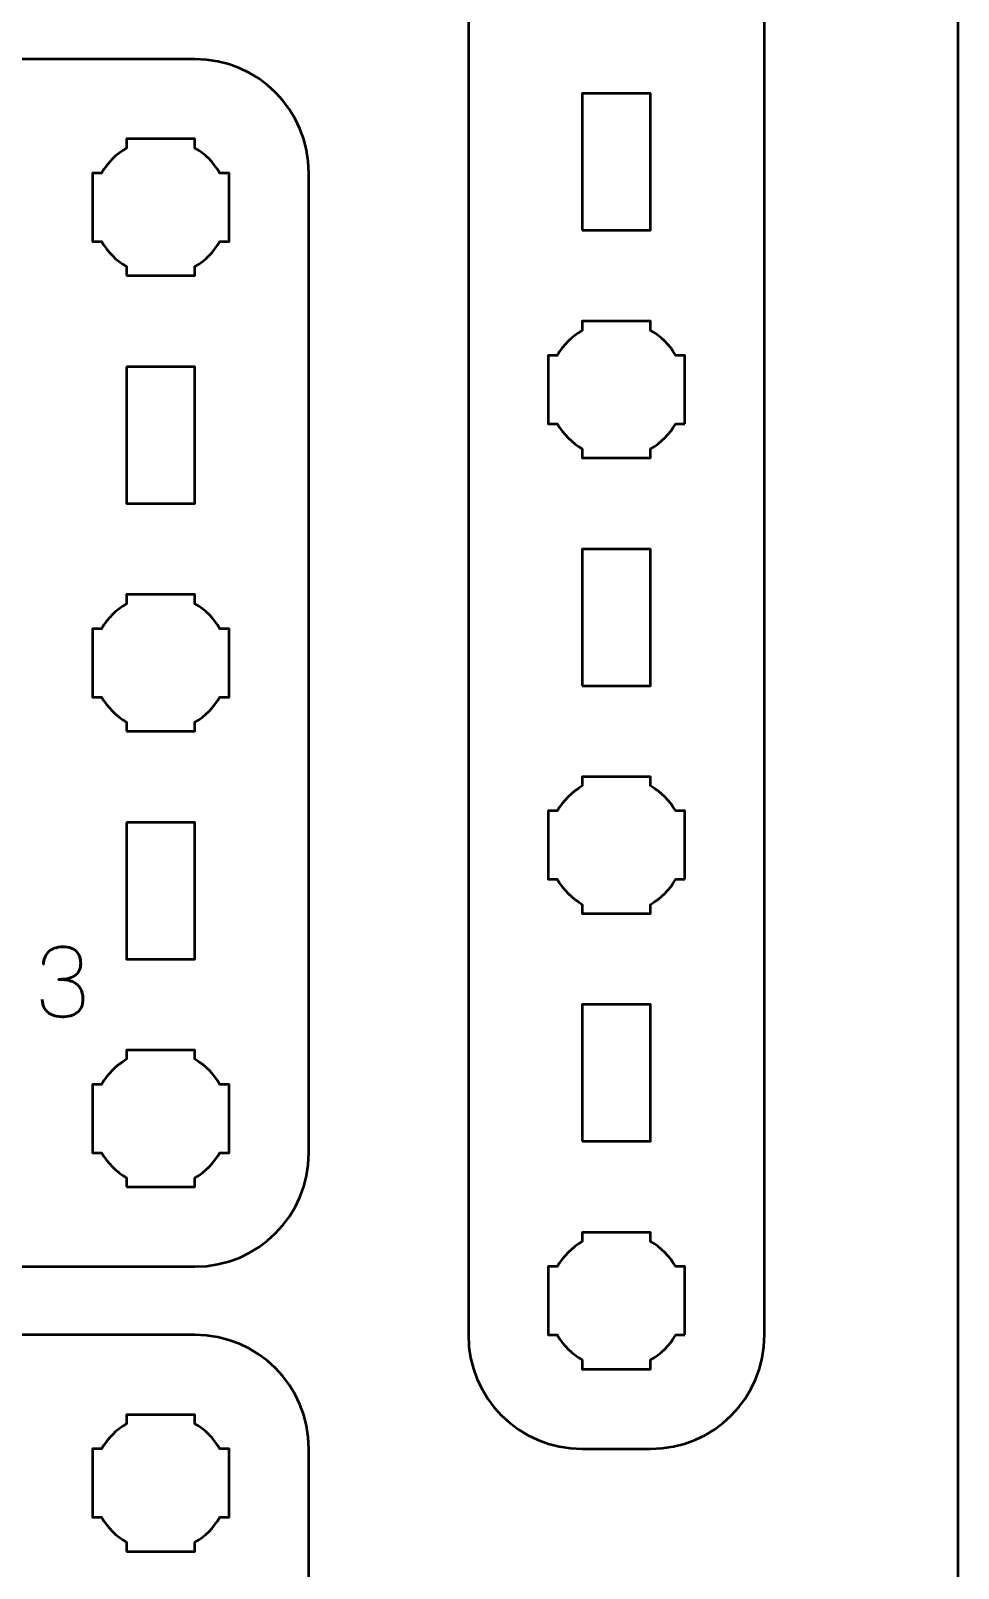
# Model space of a CAD drawing. Header units: centimetres. Extents: x -21 to 0, y -29.7 to 0.
# Drawn here: x -4.07 to 0, y -12.72 to -5.97 of the extents above; entities that cross this region are included whole.
import ezdxf

# ---------------------------------------------------------------- set-up
doc = ezdxf.new("R2010")
doc.units = ezdxf.units.CM
doc.header["$MEASUREMENT"] = 0
doc.layers.add('Layer 1', color=7, linetype='Continuous')

msp = doc.modelspace()

# ---------------------------------------------------------------- linework, layer by layer
at = {"layer": 'Layer 1', "color": 1, "lineweight": 53}
msp.add_open_spline([(-21.00003, -29.19995), (-21.00003, -29.19995), (-21.00003, -1.69992), (-21.00003, -1.69992), (-21.00003, -1.69992), (-21.00003, -1.61709), (-20.93286, -1.54992), (-20.85003, -1.54992), (-20.85003, -1.54992), (-20.7672, -1.54992), (-20.70003, -1.48275), (-20.70003, -1.39992), (-20.70003, -1.39992), (-20.70003, -1.31709), (-20.7672, -1.24992), (-20.85003, -1.24992), (-20.85003, -1.24992), (-20.93286, -1.24992), (-21.00003, -1.18275), (-21.00003, -1.09992), (-21.00003, -1.09992), (-21.00003, -1.09992), (-21.00003, -0.49992), (-21.00003, -0.49992), (-21.00003, -0.49992), (-21.00003, -0.22295), (-20.77694, 0.00004), (-20.49994, 0.00004), (-20.49994, 0.00004), (-20.49994, 0.00004), (-0.50008, 0.00004), (-0.50008, 0.00004), (-0.50008, 0.00004), (-0.22294, 0.00004), (0.00002, -0.22295), (0.00002, -0.49992), (0.00002, -0.49992), (0.00002, -0.49992), (0.00002, -29.19995), (0.00002, -29.19995), (0.00002, -29.19995), (0.00002, -29.47695), (-0.22294, -29.70004), (-0.50008, -29.70004), (-0.50008, -29.70004), (-0.50008, -29.70004), (-20.49994, -29.70004), (-20.49994, -29.70004), (-20.49994, -29.70004), (-20.77694, -29.70004), (-21.00003, -29.47695), (-21.00003, -29.19995)], degree=3, knots=[0, 0, 0, 0, 0.0769231, 0.0769231, 0.0769231, 0.0769231, 0.1538462, 0.1538462, 0.1538462, 0.1538462, 0.2307692, 0.2307692, 0.2307692, 0.2307692, 0.3076923, 0.3076923, 0.3076923, 0.3076923, 0.3846154, 0.3846154, 0.3846154, 0.3846154, 0.4615385, 0.4615385, 0.4615385, 0.4615385, 0.5384615, 0.5384615, 0.5384615, 0.5384615, 0.6153846, 0.6153846, 0.6153846, 0.6153846, 0.6923077, 0.6923077, 0.6923077, 0.6923077, 0.7692308, 0.7692308, 0.7692308, 0.7692308, 0.8461538, 0.8461538, 0.8461538, 0.8461538, 0.9230769, 0.9230769, 0.9230769, 0.9230769, 1, 1, 1, 1], dxfattribs=at)
at = {"layer": 'Layer 1', "color": 114, "lineweight": 53}
msp.add_open_spline([(-2.15, -11.69993), (-2.15, -11.69993), (-2.15, -1.39995), (-2.15, -1.39995), (-2.15, -1.39995), (-2.15, -1.12295), (-1.92691, -0.89999), (-1.64991, -0.89999), (-1.64991, -0.89999), (-1.64991, -0.89999), (-1.3499, -0.89999), (-1.3499, -0.89999), (-1.3499, -0.89999), (-1.07294, -0.89999), (-0.84998, -1.12295), (-0.84998, -1.39995), (-0.84998, -1.39995), (-0.84998, -1.39995), (-0.84998, -11.69993), (-0.84998, -11.69993), (-0.84998, -11.69993), (-0.84998, -11.97693), (-1.07294, -12.20003), (-1.3499, -12.20003), (-1.3499, -12.20003), (-1.3499, -12.20003), (-1.64991, -12.20003), (-1.64991, -12.20003), (-1.64991, -12.20003), (-1.92691, -12.20003), (-2.15, -11.97693), (-2.15, -11.69993)], degree=3, knots=[0, 0, 0, 0, 0.125, 0.125, 0.125, 0.125, 0.25, 0.25, 0.25, 0.25, 0.375, 0.375, 0.375, 0.375, 0.5, 0.5, 0.5, 0.5, 0.625, 0.625, 0.625, 0.625, 0.75, 0.75, 0.75, 0.75, 0.875, 0.875, 0.875, 0.875, 1, 1, 1, 1], dxfattribs=at)
at = {"layer": 'Layer 1', "color": 3, "lineweight": 53}
for points in [[(-7.64993, -6.09997), (-7.64993, -6.09997), (-3.35006, -6.09997), (-3.35006, -6.09997), (-3.35006, -6.09997), (-3.07292, -6.09997), (-2.84996, -6.32306), (-2.84996, -6.60006), (-2.84996, -6.60006), (-2.84996, -6.60006), (-2.84996, -10.89993), (-2.84996, -10.89993), (-2.84996, -10.89993), (-2.84996, -11.17707), (-3.07292, -11.40003), (-3.35006, -11.40003), (-3.35006, -11.40003), (-3.35006, -11.40003), (-7.64993, -11.40003), (-7.64993, -11.40003), (-7.64993, -11.40003), (-7.92693, -11.40003), (-8.15002, -11.17707), (-8.15002, -10.89993), (-8.15002, -10.89993), (-8.15002, -10.89993), (-8.15002, -6.60006), (-8.15002, -6.60006), (-8.15002, -6.60006), (-8.15002, -6.32306), (-7.92693, -6.09997), (-7.64993, -6.09997)], [(-7.64993, -11.69997), (-7.64993, -11.69997), (-3.35006, -11.69997), (-3.35006, -11.69997), (-3.35006, -11.69997), (-3.07292, -11.69997), (-2.84996, -11.92306), (-2.84996, -12.20006), (-2.84996, -12.20006), (-2.84996, -12.20006), (-2.84996, -16.49993), (-2.84996, -16.49993), (-2.84996, -16.49993), (-2.84996, -16.77707), (-3.07292, -17.00003), (-3.35006, -17.00003), (-3.35006, -17.00003), (-3.35006, -17.00003), (-7.64993, -17.00003), (-7.64993, -17.00003), (-7.64993, -17.00003), (-7.92693, -17.00003), (-8.15002, -16.77707), (-8.15002, -16.49993), (-8.15002, -16.49993), (-8.15002, -16.49993), (-8.15002, -12.20006), (-8.15002, -12.20006), (-8.15002, -12.20006), (-8.15002, -11.92306), (-7.92693, -11.69997), (-7.64993, -11.69997)]]:
    msp.add_open_spline(points, degree=3, knots=[0, 0, 0, 0, 0.125, 0.125, 0.125, 0.125, 0.25, 0.25, 0.25, 0.25, 0.375, 0.375, 0.375, 0.375, 0.5, 0.5, 0.5, 0.5, 0.625, 0.625, 0.625, 0.625, 0.75, 0.75, 0.75, 0.75, 0.875, 0.875, 0.875, 0.875, 1, 1, 1, 1], dxfattribs=at)
at = {"layer": 'Layer 1', "lineweight": 53}
for points, knots in [([(-1.64991, -6.84994), (-1.64991, -6.84994), (-1.64991, -6.24994), (-1.64991, -6.24994), (-1.64991, -6.24994), (-1.64991, -6.24994), (-1.3499, -6.24994), (-1.3499, -6.24994), (-1.3499, -6.24994), (-1.3499, -6.24994), (-1.3499, -6.84994), (-1.3499, -6.84994), (-1.3499, -6.84994), (-1.3499, -6.84994), (-1.64991, -6.84994), (-1.64991, -6.84994)], [0, 0, 0, 0, 0.25, 0.25, 0.25, 0.25, 0.5, 0.5, 0.5, 0.5, 0.75, 0.75, 0.75, 0.75, 1, 1, 1, 1]), ([(-3.64998, -7.05006), (-3.64998, -7.05006), (-3.64998, -7.00988), (-3.64998, -7.00988), (-3.64998, -7.00988), (-3.69552, -6.98355), (-3.73348, -6.9456), (-3.75983, -6.90007), (-3.75983, -6.90007), (-3.75983, -6.90007), (-3.79998, -6.90007), (-3.79998, -6.90007), (-3.79998, -6.90007), (-3.79998, -6.90007), (-3.79998, -6.75155), (-3.79998, -6.75155), (-3.79998, -6.75155), (-3.79998, -6.75155), (-3.8, -6.75), (-3.8, -6.75), (-3.8, -6.75), (-3.8, -6.75), (-3.79998, -6.74845), (-3.79998, -6.74845), (-3.79998, -6.74845), (-3.79998, -6.74845), (-3.79998, -6.60006), (-3.79998, -6.60006), (-3.79998, -6.60006), (-3.79998, -6.60006), (-3.75988, -6.60006), (-3.75988, -6.60006), (-3.75988, -6.60006), (-3.73353, -6.55449), (-3.69554, -6.51649), (-3.64998, -6.49013), (-3.64998, -6.49013), (-3.64998, -6.49013), (-3.64998, -6.45005), (-3.64998, -6.45005), (-3.64998, -6.45005), (-3.64998, -6.45005), (-3.50464, -6.45005), (-3.50464, -6.45005), (-3.50464, -6.45005), (-3.50464, -6.45005), (-3.5, -6.44999), (-3.5, -6.44999), (-3.5, -6.44999), (-3.5, -6.44999), (-3.49535, -6.45005), (-3.49535, -6.45005), (-3.49535, -6.45005), (-3.49535, -6.45005), (-3.34997, -6.45005), (-3.34997, -6.45005), (-3.34997, -6.45005), (-3.34997, -6.45005), (-3.34997, -6.49013), (-3.34997, -6.49013), (-3.34997, -6.49013), (-3.3044, -6.51649), (-3.26643, -6.55449), (-3.24009, -6.60006), (-3.24009, -6.60006), (-3.24009, -6.60006), (-3.19997, -6.60006), (-3.19997, -6.60006), (-3.19997, -6.60006), (-3.19997, -6.60006), (-3.19997, -6.90007), (-3.19997, -6.90007), (-3.19997, -6.90007), (-3.19997, -6.90007), (-3.24014, -6.90007), (-3.24014, -6.90007), (-3.24014, -6.90007), (-3.26648, -6.9456), (-3.30444, -6.98355), (-3.34997, -7.00988), (-3.34997, -7.00988), (-3.34997, -7.00988), (-3.34997, -7.05006), (-3.34997, -7.05006), (-3.34997, -7.05006), (-3.34997, -7.05006), (-3.64998, -7.05006), (-3.64998, -7.05006)], [0, 0, 0, 0, 0.0454545, 0.0454545, 0.0454545, 0.0454545, 0.0909091, 0.0909091, 0.0909091, 0.0909091, 0.1363636, 0.1363636, 0.1363636, 0.1363636, 0.1818182, 0.1818182, 0.1818182, 0.1818182, 0.2272727, 0.2272727, 0.2272727, 0.2272727, 0.2727273, 0.2727273, 0.2727273, 0.2727273, 0.3181818, 0.3181818, 0.3181818, 0.3181818, 0.3636364, 0.3636364, 0.3636364, 0.3636364, 0.4090909, 0.4090909, 0.4090909, 0.4090909, 0.4545455, 0.4545455, 0.4545455, 0.4545455, 0.5, 0.5, 0.5, 0.5, 0.5454545, 0.5454545, 0.5454545, 0.5454545, 0.5909091, 0.5909091, 0.5909091, 0.5909091, 0.6363636, 0.6363636, 0.6363636, 0.6363636, 0.6818182, 0.6818182, 0.6818182, 0.6818182, 0.7272727, 0.7272727, 0.7272727, 0.7272727, 0.7727273, 0.7727273, 0.7727273, 0.7727273, 0.8181818, 0.8181818, 0.8181818, 0.8181818, 0.8636364, 0.8636364, 0.8636364, 0.8636364, 0.9090909, 0.9090909, 0.9090909, 0.9090909, 0.9545455, 0.9545455, 0.9545455, 0.9545455, 1, 1, 1, 1]), ([(-1.19997, -7.70007), (-1.19997, -7.70007), (-1.24008, -7.70007), (-1.24008, -7.70007), (-1.24008, -7.70007), (-1.2664, -7.74554), (-1.30443, -7.78343), (-1.3499, -7.80989), (-1.3499, -7.80989), (-1.3499, -7.80989), (-1.3499, -7.85), (-1.3499, -7.85), (-1.3499, -7.85), (-1.3499, -7.85), (-1.49998, -7.85), (-1.49998, -7.85), (-1.49998, -7.85), (-1.49998, -7.85), (-1.64991, -7.85), (-1.64991, -7.85), (-1.64991, -7.85), (-1.64991, -7.85), (-1.64991, -7.80989), (-1.64991, -7.80989), (-1.64991, -7.80989), (-1.69552, -7.78343), (-1.73344, -7.74554), (-1.75976, -7.70007), (-1.75976, -7.70007), (-1.75976, -7.70007), (-1.79998, -7.70007), (-1.79998, -7.70007), (-1.79998, -7.70007), (-1.79998, -7.70007), (-1.79998, -7.54999), (-1.79998, -7.54999), (-1.79998, -7.54999), (-1.79998, -7.54999), (-1.79998, -7.40006), (-1.79998, -7.40006), (-1.79998, -7.40006), (-1.79998, -7.40006), (-1.75976, -7.40006), (-1.75976, -7.40006), (-1.75976, -7.40006), (-1.73344, -7.35445), (-1.69552, -7.31653), (-1.64991, -7.29021), (-1.64991, -7.29021), (-1.64991, -7.29021), (-1.64991, -7.24999), (-1.64991, -7.24999), (-1.64991, -7.24999), (-1.64991, -7.24999), (-1.49998, -7.24999), (-1.49998, -7.24999), (-1.49998, -7.24999), (-1.49998, -7.24999), (-1.3499, -7.24999), (-1.3499, -7.24999), (-1.3499, -7.24999), (-1.3499, -7.24999), (-1.3499, -7.29021), (-1.3499, -7.29021), (-1.3499, -7.29021), (-1.30443, -7.31653), (-1.2664, -7.35445), (-1.24008, -7.40006), (-1.24008, -7.40006), (-1.24008, -7.40006), (-1.19997, -7.40006), (-1.19997, -7.40006), (-1.19997, -7.40006), (-1.19997, -7.40006), (-1.19997, -7.54999), (-1.19997, -7.54999), (-1.19997, -7.54999), (-1.19997, -7.54999), (-1.19997, -7.70007), (-1.19997, -7.70007)], [0, 0, 0, 0, 0.05, 0.05, 0.05, 0.05, 0.1, 0.1, 0.1, 0.1, 0.15, 0.15, 0.15, 0.15, 0.2, 0.2, 0.2, 0.2, 0.25, 0.25, 0.25, 0.25, 0.3, 0.3, 0.3, 0.3, 0.35, 0.35, 0.35, 0.35, 0.4, 0.4, 0.4, 0.4, 0.45, 0.45, 0.45, 0.45, 0.5, 0.5, 0.5, 0.5, 0.55, 0.55, 0.55, 0.55, 0.6, 0.6, 0.6, 0.6, 0.65, 0.65, 0.65, 0.65, 0.7, 0.7, 0.7, 0.7, 0.75, 0.75, 0.75, 0.75, 0.8, 0.8, 0.8, 0.8, 0.85, 0.85, 0.85, 0.85, 0.9, 0.9, 0.9, 0.9, 0.95, 0.95, 0.95, 0.95, 1, 1, 1, 1]), ([(-3.65006, -7.45001), (-3.65006, -7.45001), (-3.35006, -7.45001), (-3.35006, -7.45001), (-3.35006, -7.45001), (-3.35006, -7.45001), (-3.35006, -8.05002), (-3.35006, -8.05002), (-3.35006, -8.05002), (-3.35006, -8.05002), (-3.65006, -8.05002), (-3.65006, -8.05002), (-3.65006, -8.05002), (-3.65006, -8.05002), (-3.65006, -7.45001), (-3.65006, -7.45001)], [0, 0, 0, 0, 0.25, 0.25, 0.25, 0.25, 0.5, 0.5, 0.5, 0.5, 0.75, 0.75, 0.75, 0.75, 1, 1, 1, 1]), ([(-1.64991, -8.85002), (-1.64991, -8.85002), (-1.64991, -8.25001), (-1.64991, -8.25001), (-1.64991, -8.25001), (-1.64991, -8.25001), (-1.3499, -8.25001), (-1.3499, -8.25001), (-1.3499, -8.25001), (-1.3499, -8.25001), (-1.3499, -8.85002), (-1.3499, -8.85002), (-1.3499, -8.85002), (-1.3499, -8.85002), (-1.64991, -8.85002), (-1.64991, -8.85002)], [0, 0, 0, 0, 0.25, 0.25, 0.25, 0.25, 0.5, 0.5, 0.5, 0.5, 0.75, 0.75, 0.75, 0.75, 1, 1, 1, 1]), ([(-3.64998, -9.05006), (-3.64998, -9.05006), (-3.64998, -9.00988), (-3.64998, -9.00988), (-3.64998, -9.00988), (-3.69552, -8.98355), (-3.73348, -8.9456), (-3.75983, -8.90007), (-3.75983, -8.90007), (-3.75983, -8.90007), (-3.79998, -8.90007), (-3.79998, -8.90007), (-3.79998, -8.90007), (-3.79998, -8.90007), (-3.79998, -8.75155), (-3.79998, -8.75155), (-3.79998, -8.75155), (-3.79998, -8.75155), (-3.8, -8.75), (-3.8, -8.75), (-3.8, -8.75), (-3.8, -8.75), (-3.79998, -8.74845), (-3.79998, -8.74845), (-3.79998, -8.74845), (-3.79998, -8.74845), (-3.79998, -8.60006), (-3.79998, -8.60006), (-3.79998, -8.60006), (-3.79998, -8.60006), (-3.75988, -8.60006), (-3.75988, -8.60006), (-3.75988, -8.60006), (-3.73353, -8.55449), (-3.69554, -8.51649), (-3.64998, -8.49013), (-3.64998, -8.49013), (-3.64998, -8.49013), (-3.64998, -8.45005), (-3.64998, -8.45005), (-3.64998, -8.45005), (-3.64998, -8.45005), (-3.50464, -8.45005), (-3.50464, -8.45005), (-3.50464, -8.45005), (-3.50464, -8.45005), (-3.5, -8.44999), (-3.5, -8.44999), (-3.5, -8.44999), (-3.5, -8.44999), (-3.49535, -8.45005), (-3.49535, -8.45005), (-3.49535, -8.45005), (-3.49535, -8.45005), (-3.34997, -8.45005), (-3.34997, -8.45005), (-3.34997, -8.45005), (-3.34997, -8.45005), (-3.34997, -8.49013), (-3.34997, -8.49013), (-3.34997, -8.49013), (-3.3044, -8.51649), (-3.26643, -8.55449), (-3.24009, -8.60006), (-3.24009, -8.60006), (-3.24009, -8.60006), (-3.19997, -8.60006), (-3.19997, -8.60006), (-3.19997, -8.60006), (-3.19997, -8.60006), (-3.19997, -8.90007), (-3.19997, -8.90007), (-3.19997, -8.90007), (-3.19997, -8.90007), (-3.24014, -8.90007), (-3.24014, -8.90007), (-3.24014, -8.90007), (-3.26648, -8.9456), (-3.30444, -8.98355), (-3.34997, -9.00988), (-3.34997, -9.00988), (-3.34997, -9.00988), (-3.34997, -9.05006), (-3.34997, -9.05006), (-3.34997, -9.05006), (-3.34997, -9.05006), (-3.64998, -9.05006), (-3.64998, -9.05006)], [0, 0, 0, 0, 0.0454545, 0.0454545, 0.0454545, 0.0454545, 0.0909091, 0.0909091, 0.0909091, 0.0909091, 0.1363636, 0.1363636, 0.1363636, 0.1363636, 0.1818182, 0.1818182, 0.1818182, 0.1818182, 0.2272727, 0.2272727, 0.2272727, 0.2272727, 0.2727273, 0.2727273, 0.2727273, 0.2727273, 0.3181818, 0.3181818, 0.3181818, 0.3181818, 0.3636364, 0.3636364, 0.3636364, 0.3636364, 0.4090909, 0.4090909, 0.4090909, 0.4090909, 0.4545455, 0.4545455, 0.4545455, 0.4545455, 0.5, 0.5, 0.5, 0.5, 0.5454545, 0.5454545, 0.5454545, 0.5454545, 0.5909091, 0.5909091, 0.5909091, 0.5909091, 0.6363636, 0.6363636, 0.6363636, 0.6363636, 0.6818182, 0.6818182, 0.6818182, 0.6818182, 0.7272727, 0.7272727, 0.7272727, 0.7272727, 0.7727273, 0.7727273, 0.7727273, 0.7727273, 0.8181818, 0.8181818, 0.8181818, 0.8181818, 0.8636364, 0.8636364, 0.8636364, 0.8636364, 0.9090909, 0.9090909, 0.9090909, 0.9090909, 0.9545455, 0.9545455, 0.9545455, 0.9545455, 1, 1, 1, 1]), ([(-1.19997, -9.7), (-1.19997, -9.7), (-1.24008, -9.7), (-1.24008, -9.7), (-1.24008, -9.7), (-1.2664, -9.74547), (-1.30443, -9.7835), (-1.3499, -9.80982), (-1.3499, -9.80982), (-1.3499, -9.80982), (-1.3499, -9.84993), (-1.3499, -9.84993), (-1.3499, -9.84993), (-1.3499, -9.84993), (-1.49998, -9.84993), (-1.49998, -9.84993), (-1.49998, -9.84993), (-1.49998, -9.84993), (-1.64991, -9.84993), (-1.64991, -9.84993), (-1.64991, -9.84993), (-1.64991, -9.84993), (-1.64991, -9.80982), (-1.64991, -9.80982), (-1.64991, -9.80982), (-1.69552, -9.7835), (-1.73344, -9.74547), (-1.75976, -9.7), (-1.75976, -9.7), (-1.75976, -9.7), (-1.79998, -9.7), (-1.79998, -9.7), (-1.79998, -9.7), (-1.79998, -9.7), (-1.79998, -9.54993), (-1.79998, -9.54993), (-1.79998, -9.54993), (-1.79998, -9.54993), (-1.79998, -9.4), (-1.79998, -9.4), (-1.79998, -9.4), (-1.79998, -9.4), (-1.75976, -9.4), (-1.75976, -9.4), (-1.75976, -9.4), (-1.73344, -9.35452), (-1.69552, -9.31649), (-1.64991, -9.29018), (-1.64991, -9.29018), (-1.64991, -9.29018), (-1.64991, -9.24992), (-1.64991, -9.24992), (-1.64991, -9.24992), (-1.64991, -9.24992), (-1.49998, -9.24992), (-1.49998, -9.24992), (-1.49998, -9.24992), (-1.49998, -9.24992), (-1.3499, -9.24992), (-1.3499, -9.24992), (-1.3499, -9.24992), (-1.3499, -9.24992), (-1.3499, -9.29018), (-1.3499, -9.29018), (-1.3499, -9.29018), (-1.30443, -9.31649), (-1.2664, -9.35452), (-1.24008, -9.4), (-1.24008, -9.4), (-1.24008, -9.4), (-1.19997, -9.4), (-1.19997, -9.4), (-1.19997, -9.4), (-1.19997, -9.4), (-1.19997, -9.54993), (-1.19997, -9.54993), (-1.19997, -9.54993), (-1.19997, -9.54993), (-1.19997, -9.7), (-1.19997, -9.7)], [0, 0, 0, 0, 0.05, 0.05, 0.05, 0.05, 0.1, 0.1, 0.1, 0.1, 0.15, 0.15, 0.15, 0.15, 0.2, 0.2, 0.2, 0.2, 0.25, 0.25, 0.25, 0.25, 0.3, 0.3, 0.3, 0.3, 0.35, 0.35, 0.35, 0.35, 0.4, 0.4, 0.4, 0.4, 0.45, 0.45, 0.45, 0.45, 0.5, 0.5, 0.5, 0.5, 0.55, 0.55, 0.55, 0.55, 0.6, 0.6, 0.6, 0.6, 0.65, 0.65, 0.65, 0.65, 0.7, 0.7, 0.7, 0.7, 0.75, 0.75, 0.75, 0.75, 0.8, 0.8, 0.8, 0.8, 0.85, 0.85, 0.85, 0.85, 0.9, 0.9, 0.9, 0.9, 0.95, 0.95, 0.95, 0.95, 1, 1, 1, 1]), ([(-3.65006, -9.44998), (-3.65006, -9.44998), (-3.35006, -9.44998), (-3.35006, -9.44998), (-3.35006, -9.44998), (-3.35006, -9.44998), (-3.35006, -10.04998), (-3.35006, -10.04998), (-3.35006, -10.04998), (-3.35006, -10.04998), (-3.65006, -10.04998), (-3.65006, -10.04998), (-3.65006, -10.04998), (-3.65006, -10.04998), (-3.65006, -9.44998), (-3.65006, -9.44998)], [0, 0, 0, 0, 0.25, 0.25, 0.25, 0.25, 0.5, 0.5, 0.5, 0.5, 0.75, 0.75, 0.75, 0.75, 1, 1, 1, 1]), ([(-1.64991, -10.84998), (-1.64991, -10.84998), (-1.64991, -10.24998), (-1.64991, -10.24998), (-1.64991, -10.24998), (-1.64991, -10.24998), (-1.3499, -10.24998), (-1.3499, -10.24998), (-1.3499, -10.24998), (-1.3499, -10.24998), (-1.3499, -10.84998), (-1.3499, -10.84998), (-1.3499, -10.84998), (-1.3499, -10.84998), (-1.64991, -10.84998), (-1.64991, -10.84998)], [0, 0, 0, 0, 0.25, 0.25, 0.25, 0.25, 0.5, 0.5, 0.5, 0.5, 0.75, 0.75, 0.75, 0.75, 1, 1, 1, 1]), ([(-3.64998, -11.05006), (-3.64998, -11.05006), (-3.64998, -11.00988), (-3.64998, -11.00988), (-3.64998, -11.00988), (-3.69552, -10.98355), (-3.73348, -10.9456), (-3.75983, -10.90007), (-3.75983, -10.90007), (-3.75983, -10.90007), (-3.79998, -10.90007), (-3.79998, -10.90007), (-3.79998, -10.90007), (-3.79998, -10.90007), (-3.79998, -10.75155), (-3.79998, -10.75155), (-3.79998, -10.75155), (-3.79998, -10.75155), (-3.8, -10.75), (-3.8, -10.75), (-3.8, -10.75), (-3.8, -10.75), (-3.79998, -10.74845), (-3.79998, -10.74845), (-3.79998, -10.74845), (-3.79998, -10.74845), (-3.79998, -10.60006), (-3.79998, -10.60006), (-3.79998, -10.60006), (-3.79998, -10.60006), (-3.75988, -10.60006), (-3.75988, -10.60006), (-3.75988, -10.60006), (-3.73353, -10.55449), (-3.69554, -10.51649), (-3.64998, -10.49013), (-3.64998, -10.49013), (-3.64998, -10.49013), (-3.64998, -10.45005), (-3.64998, -10.45005), (-3.64998, -10.45005), (-3.64998, -10.45005), (-3.50464, -10.45005), (-3.50464, -10.45005), (-3.50464, -10.45005), (-3.50464, -10.45005), (-3.5, -10.44999), (-3.5, -10.44999), (-3.5, -10.44999), (-3.5, -10.44999), (-3.49535, -10.45005), (-3.49535, -10.45005), (-3.49535, -10.45005), (-3.49535, -10.45005), (-3.34997, -10.45005), (-3.34997, -10.45005), (-3.34997, -10.45005), (-3.34997, -10.45005), (-3.34997, -10.49013), (-3.34997, -10.49013), (-3.34997, -10.49013), (-3.3044, -10.51649), (-3.26643, -10.55449), (-3.24009, -10.60006), (-3.24009, -10.60006), (-3.24009, -10.60006), (-3.19997, -10.60006), (-3.19997, -10.60006), (-3.19997, -10.60006), (-3.19997, -10.60006), (-3.19997, -10.90007), (-3.19997, -10.90007), (-3.19997, -10.90007), (-3.19997, -10.90007), (-3.24014, -10.90007), (-3.24014, -10.90007), (-3.24014, -10.90007), (-3.26648, -10.9456), (-3.30444, -10.98355), (-3.34997, -11.00988), (-3.34997, -11.00988), (-3.34997, -11.00988), (-3.34997, -11.05006), (-3.34997, -11.05006), (-3.34997, -11.05006), (-3.34997, -11.05006), (-3.64998, -11.05006), (-3.64998, -11.05006)], [0, 0, 0, 0, 0.0454545, 0.0454545, 0.0454545, 0.0454545, 0.0909091, 0.0909091, 0.0909091, 0.0909091, 0.1363636, 0.1363636, 0.1363636, 0.1363636, 0.1818182, 0.1818182, 0.1818182, 0.1818182, 0.2272727, 0.2272727, 0.2272727, 0.2272727, 0.2727273, 0.2727273, 0.2727273, 0.2727273, 0.3181818, 0.3181818, 0.3181818, 0.3181818, 0.3636364, 0.3636364, 0.3636364, 0.3636364, 0.4090909, 0.4090909, 0.4090909, 0.4090909, 0.4545455, 0.4545455, 0.4545455, 0.4545455, 0.5, 0.5, 0.5, 0.5, 0.5454545, 0.5454545, 0.5454545, 0.5454545, 0.5909091, 0.5909091, 0.5909091, 0.5909091, 0.6363636, 0.6363636, 0.6363636, 0.6363636, 0.6818182, 0.6818182, 0.6818182, 0.6818182, 0.7272727, 0.7272727, 0.7272727, 0.7272727, 0.7727273, 0.7727273, 0.7727273, 0.7727273, 0.8181818, 0.8181818, 0.8181818, 0.8181818, 0.8636364, 0.8636364, 0.8636364, 0.8636364, 0.9090909, 0.9090909, 0.9090909, 0.9090909, 0.9545455, 0.9545455, 0.9545455, 0.9545455, 1, 1, 1, 1]), ([(-1.19997, -11.69993), (-1.19997, -11.69993), (-1.24008, -11.69993), (-1.24008, -11.69993), (-1.24008, -11.69993), (-1.2664, -11.74554), (-1.30443, -11.78347), (-1.3499, -11.80979), (-1.3499, -11.80979), (-1.3499, -11.80979), (-1.3499, -11.85), (-1.3499, -11.85), (-1.3499, -11.85), (-1.3499, -11.85), (-1.49998, -11.85), (-1.49998, -11.85), (-1.49998, -11.85), (-1.49998, -11.85), (-1.64991, -11.85), (-1.64991, -11.85), (-1.64991, -11.85), (-1.64991, -11.85), (-1.64991, -11.80979), (-1.64991, -11.80979), (-1.64991, -11.80979), (-1.69552, -11.78347), (-1.73344, -11.74554), (-1.75976, -11.69993), (-1.75976, -11.69993), (-1.75976, -11.69993), (-1.79998, -11.69993), (-1.79998, -11.69993), (-1.79998, -11.69993), (-1.79998, -11.69993), (-1.79998, -11.55), (-1.79998, -11.55), (-1.79998, -11.55), (-1.79998, -11.55), (-1.79998, -11.39993), (-1.79998, -11.39993), (-1.79998, -11.39993), (-1.79998, -11.39993), (-1.75976, -11.39993), (-1.75976, -11.39993), (-1.75976, -11.39993), (-1.73344, -11.35446), (-1.69552, -11.31643), (-1.64991, -11.29011), (-1.64991, -11.29011), (-1.64991, -11.29011), (-1.64991, -11.25), (-1.64991, -11.25), (-1.64991, -11.25), (-1.64991, -11.25), (-1.49998, -11.25), (-1.49998, -11.25), (-1.49998, -11.25), (-1.49998, -11.25), (-1.3499, -11.25), (-1.3499, -11.25), (-1.3499, -11.25), (-1.3499, -11.25), (-1.3499, -11.29011), (-1.3499, -11.29011), (-1.3499, -11.29011), (-1.30443, -11.31643), (-1.2664, -11.35446), (-1.24008, -11.39993), (-1.24008, -11.39993), (-1.24008, -11.39993), (-1.19997, -11.39993), (-1.19997, -11.39993), (-1.19997, -11.39993), (-1.19997, -11.39993), (-1.19997, -11.55), (-1.19997, -11.55), (-1.19997, -11.55), (-1.19997, -11.55), (-1.19997, -11.69993), (-1.19997, -11.69993)], [0, 0, 0, 0, 0.05, 0.05, 0.05, 0.05, 0.1, 0.1, 0.1, 0.1, 0.15, 0.15, 0.15, 0.15, 0.2, 0.2, 0.2, 0.2, 0.25, 0.25, 0.25, 0.25, 0.3, 0.3, 0.3, 0.3, 0.35, 0.35, 0.35, 0.35, 0.4, 0.4, 0.4, 0.4, 0.45, 0.45, 0.45, 0.45, 0.5, 0.5, 0.5, 0.5, 0.55, 0.55, 0.55, 0.55, 0.6, 0.6, 0.6, 0.6, 0.65, 0.65, 0.65, 0.65, 0.7, 0.7, 0.7, 0.7, 0.75, 0.75, 0.75, 0.75, 0.8, 0.8, 0.8, 0.8, 0.85, 0.85, 0.85, 0.85, 0.9, 0.9, 0.9, 0.9, 0.95, 0.95, 0.95, 0.95, 1, 1, 1, 1]), ([(-3.64998, -12.65006), (-3.64998, -12.65006), (-3.64998, -12.60988), (-3.64998, -12.60988), (-3.64998, -12.60988), (-3.69552, -12.58355), (-3.73348, -12.5456), (-3.75983, -12.50007), (-3.75983, -12.50007), (-3.75983, -12.50007), (-3.79998, -12.50007), (-3.79998, -12.50007), (-3.79998, -12.50007), (-3.79998, -12.50007), (-3.79998, -12.35155), (-3.79998, -12.35155), (-3.79998, -12.35155), (-3.79998, -12.35155), (-3.8, -12.35), (-3.8, -12.35), (-3.8, -12.35), (-3.8, -12.35), (-3.79998, -12.34845), (-3.79998, -12.34845), (-3.79998, -12.34845), (-3.79998, -12.34845), (-3.79998, -12.20006), (-3.79998, -12.20006), (-3.79998, -12.20006), (-3.79998, -12.20006), (-3.75988, -12.20006), (-3.75988, -12.20006), (-3.75988, -12.20006), (-3.73353, -12.15449), (-3.69554, -12.11649), (-3.64998, -12.09013), (-3.64998, -12.09013), (-3.64998, -12.09013), (-3.64998, -12.05005), (-3.64998, -12.05005), (-3.64998, -12.05005), (-3.64998, -12.05005), (-3.50464, -12.05005), (-3.50464, -12.05005), (-3.50464, -12.05005), (-3.50464, -12.05005), (-3.5, -12.04999), (-3.5, -12.04999), (-3.5, -12.04999), (-3.5, -12.04999), (-3.49535, -12.05005), (-3.49535, -12.05005), (-3.49535, -12.05005), (-3.49535, -12.05005), (-3.34997, -12.05005), (-3.34997, -12.05005), (-3.34997, -12.05005), (-3.34997, -12.05005), (-3.34997, -12.09013), (-3.34997, -12.09013), (-3.34997, -12.09013), (-3.3044, -12.11649), (-3.26643, -12.15449), (-3.24009, -12.20006), (-3.24009, -12.20006), (-3.24009, -12.20006), (-3.19997, -12.20006), (-3.19997, -12.20006), (-3.19997, -12.20006), (-3.19997, -12.20006), (-3.19997, -12.50007), (-3.19997, -12.50007), (-3.19997, -12.50007), (-3.19997, -12.50007), (-3.24014, -12.50007), (-3.24014, -12.50007), (-3.24014, -12.50007), (-3.26648, -12.5456), (-3.30444, -12.58355), (-3.34997, -12.60988), (-3.34997, -12.60988), (-3.34997, -12.60988), (-3.34997, -12.65006), (-3.34997, -12.65006), (-3.34997, -12.65006), (-3.34997, -12.65006), (-3.64998, -12.65006), (-3.64998, -12.65006)], [0, 0, 0, 0, 0.0454545, 0.0454545, 0.0454545, 0.0454545, 0.0909091, 0.0909091, 0.0909091, 0.0909091, 0.1363636, 0.1363636, 0.1363636, 0.1363636, 0.1818182, 0.1818182, 0.1818182, 0.1818182, 0.2272727, 0.2272727, 0.2272727, 0.2272727, 0.2727273, 0.2727273, 0.2727273, 0.2727273, 0.3181818, 0.3181818, 0.3181818, 0.3181818, 0.3636364, 0.3636364, 0.3636364, 0.3636364, 0.4090909, 0.4090909, 0.4090909, 0.4090909, 0.4545455, 0.4545455, 0.4545455, 0.4545455, 0.5, 0.5, 0.5, 0.5, 0.5454545, 0.5454545, 0.5454545, 0.5454545, 0.5909091, 0.5909091, 0.5909091, 0.5909091, 0.6363636, 0.6363636, 0.6363636, 0.6363636, 0.6818182, 0.6818182, 0.6818182, 0.6818182, 0.7272727, 0.7272727, 0.7272727, 0.7272727, 0.7727273, 0.7727273, 0.7727273, 0.7727273, 0.8181818, 0.8181818, 0.8181818, 0.8181818, 0.8636364, 0.8636364, 0.8636364, 0.8636364, 0.9090909, 0.9090909, 0.9090909, 0.9090909, 0.9545455, 0.9545455, 0.9545455, 0.9545455, 1, 1, 1, 1])]:
    msp.add_open_spline(points, degree=3, knots=knots, dxfattribs=at)
at = {"layer": 'Layer 1', "color": 5, "lineweight": 53}
msp.add_open_spline([(-4.02029, -10.2268), (-4.02022, -10.24204), (-4.01669, -10.2553), (-4.00971, -10.2668), (-4.00971, -10.2668), (-4.00272, -10.27823), (-3.99277, -10.28719), (-3.97979, -10.29361), (-3.97979, -10.29361), (-3.96681, -10.30003), (-3.95122, -10.30328), (-3.93308, -10.30342), (-3.93308, -10.30342), (-3.91947, -10.30342), (-3.90712, -10.30201), (-3.8959, -10.29905), (-3.8959, -10.29905), (-3.88475, -10.29608), (-3.87516, -10.2915), (-3.86704, -10.28522), (-3.86704, -10.28522), (-3.85893, -10.27894), (-3.85272, -10.27082), (-3.84828, -10.26095), (-3.84828, -10.26095), (-3.8439, -10.251), (-3.84172, -10.23907), (-3.84165, -10.2251), (-3.84165, -10.2251), (-3.84157, -10.20648), (-3.84538, -10.19074), (-3.85293, -10.17797), (-3.85293, -10.17797), (-3.86048, -10.1652), (-3.8722, -10.15561), (-3.88793, -10.14905), (-3.88793, -10.14905), (-3.90366, -10.14248), (-3.92384, -10.13917), (-3.94832, -10.13917), (-3.94832, -10.13917), (-3.93005, -10.13924), (-3.91474, -10.13755), (-3.90225, -10.13409), (-3.90225, -10.13409), (-3.88983, -10.13063), (-3.87989, -10.12576), (-3.87241, -10.11941), (-3.87241, -10.11941), (-3.86493, -10.11313), (-3.8595, -10.10565), (-3.85625, -10.09705), (-3.85625, -10.09705), (-3.85293, -10.08851), (-3.85131, -10.07913), (-3.85138, -10.0689), (-3.85138, -10.0689), (-3.85131, -10.05866), (-3.85272, -10.04921), (-3.85554, -10.04046), (-3.85554, -10.04046), (-3.8583, -10.03171), (-3.86281, -10.02402), (-3.86895, -10.01746), (-3.86895, -10.01746), (-3.87509, -10.0109), (-3.8832, -10.00575), (-3.89315, -10.00208), (-3.89315, -10.00208), (-3.90317, -9.99841), (-3.91538, -9.99658), (-3.9297, -9.99651), (-3.9297, -9.99651), (-3.94395, -9.99658), (-3.95644, -9.99869), (-3.96702, -10.00279), (-3.96702, -10.00279), (-3.97768, -10.00688), (-3.98642, -10.01245), (-3.99348, -10.01958), (-3.99348, -10.01958), (-4.00046, -10.0267), (-4.00569, -10.03482), (-4.00914, -10.04399), (-4.00914, -10.04399), (-4.01267, -10.05316), (-4.01436, -10.0629), (-4.01436, -10.07313), (-4.01436, -10.07313), (-4.01436, -10.0629), (-4.01267, -10.05316), (-4.00914, -10.04399), (-4.00914, -10.04399), (-4.00569, -10.03482), (-4.00046, -10.0267), (-3.99348, -10.01958), (-3.99348, -10.01958), (-3.98642, -10.01245), (-3.97768, -10.00688), (-3.96702, -10.00279), (-3.96702, -10.00279), (-3.95644, -9.99869), (-3.94395, -9.99658), (-3.9297, -9.99651), (-3.9297, -9.99651), (-3.91538, -9.99658), (-3.90317, -9.99841), (-3.89315, -10.00208), (-3.89315, -10.00208), (-3.8832, -10.00575), (-3.87509, -10.0109), (-3.86895, -10.01746), (-3.86895, -10.01746), (-3.86281, -10.02402), (-3.8583, -10.03171), (-3.85554, -10.04046), (-3.85554, -10.04046), (-3.85272, -10.04921), (-3.85131, -10.05866), (-3.85138, -10.0689), (-3.85138, -10.0689), (-3.85131, -10.07913), (-3.85293, -10.08851), (-3.85625, -10.09705), (-3.85625, -10.09705), (-3.8595, -10.10565), (-3.86493, -10.11313), (-3.87241, -10.11941), (-3.87241, -10.11941), (-3.87989, -10.12576), (-3.88983, -10.13063), (-3.90225, -10.13409), (-3.90225, -10.13409), (-3.91474, -10.13755), (-3.93005, -10.13924), (-3.94832, -10.13917), (-3.94832, -10.13917), (-3.92384, -10.13917), (-3.90366, -10.14248), (-3.88793, -10.14905), (-3.88793, -10.14905), (-3.8722, -10.15561), (-3.86048, -10.1652), (-3.85293, -10.17797), (-3.85293, -10.17797), (-3.84538, -10.19074), (-3.84157, -10.20648), (-3.84165, -10.2251), (-3.84165, -10.2251), (-3.84172, -10.23907), (-3.8439, -10.251), (-3.84828, -10.26095), (-3.84828, -10.26095), (-3.85272, -10.27082), (-3.85893, -10.27894), (-3.86704, -10.28522), (-3.86704, -10.28522), (-3.87516, -10.2915), (-3.88475, -10.29608), (-3.8959, -10.29905), (-3.8959, -10.29905), (-3.90712, -10.30201), (-3.91947, -10.30342), (-3.93308, -10.30342), (-3.93308, -10.30342), (-3.95122, -10.30328), (-3.96681, -10.30003), (-3.97979, -10.29361), (-3.97979, -10.29361), (-3.99277, -10.28719), (-4.00272, -10.27823), (-4.00971, -10.2668), (-4.00971, -10.2668), (-4.01669, -10.2553), (-4.02022, -10.24204), (-4.02029, -10.2268)], degree=3, knots=[0, 0, 0, 0, 0.0227273, 0.0227273, 0.0227273, 0.0227273, 0.0454545, 0.0454545, 0.0454545, 0.0454545, 0.0681818, 0.0681818, 0.0681818, 0.0681818, 0.0909091, 0.0909091, 0.0909091, 0.0909091, 0.1136364, 0.1136364, 0.1136364, 0.1136364, 0.1363636, 0.1363636, 0.1363636, 0.1363636, 0.1590909, 0.1590909, 0.1590909, 0.1590909, 0.1818182, 0.1818182, 0.1818182, 0.1818182, 0.2045455, 0.2045455, 0.2045455, 0.2045455, 0.2272727, 0.2272727, 0.2272727, 0.2272727, 0.25, 0.25, 0.25, 0.25, 0.2727273, 0.2727273, 0.2727273, 0.2727273, 0.2954545, 0.2954545, 0.2954545, 0.2954545, 0.3181818, 0.3181818, 0.3181818, 0.3181818, 0.3409091, 0.3409091, 0.3409091, 0.3409091, 0.3636364, 0.3636364, 0.3636364, 0.3636364, 0.3863636, 0.3863636, 0.3863636, 0.3863636, 0.4090909, 0.4090909, 0.4090909, 0.4090909, 0.4318182, 0.4318182, 0.4318182, 0.4318182, 0.4545455, 0.4545455, 0.4545455, 0.4545455, 0.4772727, 0.4772727, 0.4772727, 0.4772727, 0.5, 0.5, 0.5, 0.5, 0.5227273, 0.5227273, 0.5227273, 0.5227273, 0.5454545, 0.5454545, 0.5454545, 0.5454545, 0.5681818, 0.5681818, 0.5681818, 0.5681818, 0.5909091, 0.5909091, 0.5909091, 0.5909091, 0.6136364, 0.6136364, 0.6136364, 0.6136364, 0.6363636, 0.6363636, 0.6363636, 0.6363636, 0.6590909, 0.6590909, 0.6590909, 0.6590909, 0.6818182, 0.6818182, 0.6818182, 0.6818182, 0.7045455, 0.7045455, 0.7045455, 0.7045455, 0.7272727, 0.7272727, 0.7272727, 0.7272727, 0.75, 0.75, 0.75, 0.75, 0.7727273, 0.7727273, 0.7727273, 0.7727273, 0.7954545, 0.7954545, 0.7954545, 0.7954545, 0.8181818, 0.8181818, 0.8181818, 0.8181818, 0.8409091, 0.8409091, 0.8409091, 0.8409091, 0.8636364, 0.8636364, 0.8636364, 0.8636364, 0.8863636, 0.8863636, 0.8863636, 0.8863636, 0.9090909, 0.9090909, 0.9090909, 0.9090909, 0.9318182, 0.9318182, 0.9318182, 0.9318182, 0.9545455, 0.9545455, 0.9545455, 0.9545455, 0.9772727, 0.9772727, 0.9772727, 0.9772727, 1, 1, 1, 1], dxfattribs=at)

doc.saveas('drawing.dxf')
